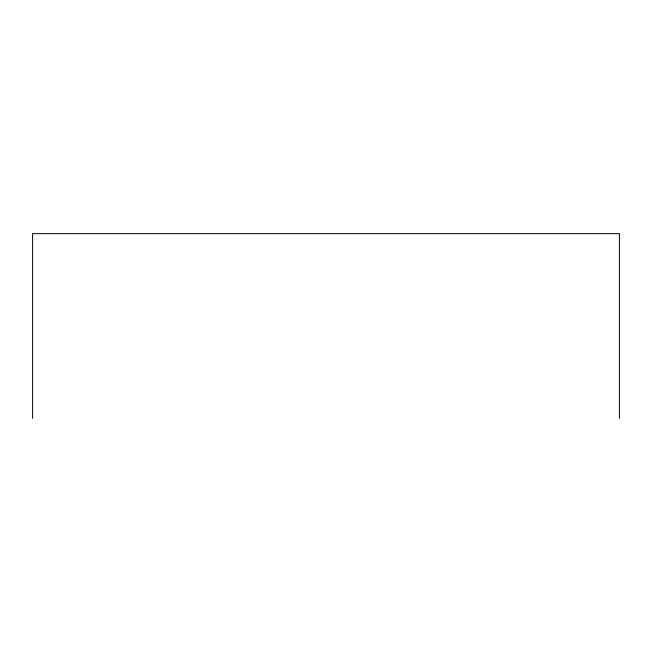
<?xml version="1.0" encoding="UTF-8"?>
<svg xmlns="http://www.w3.org/2000/svg" width="652" height="652" viewBox="0 0 652 652"><rect width="100%" height="100%" fill="white"/><g stroke="black" fill="none" stroke-linecap="round" stroke-linejoin="round"><path stroke-width="0.98" d="M619.4 418.339L619.4 233.66L32.6 233.66L32.6 418.339"/></g></svg>
